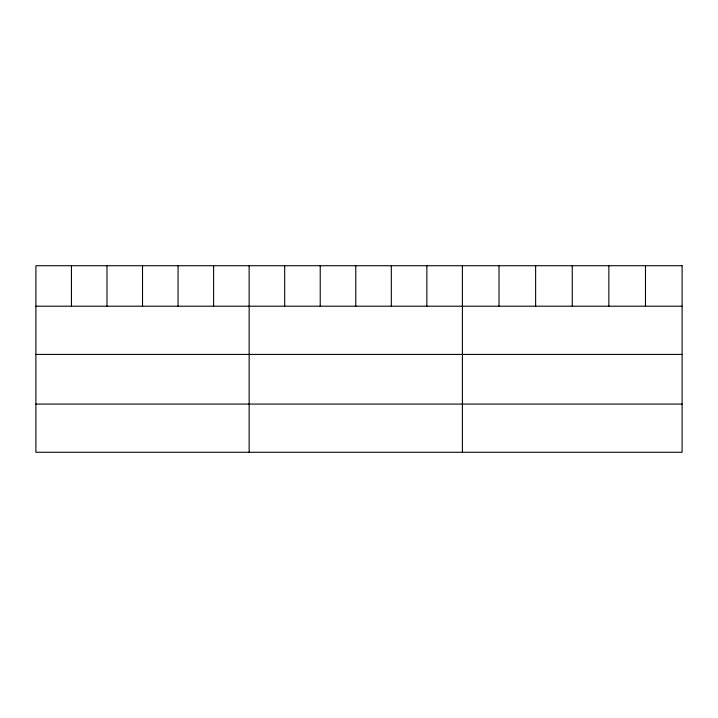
<?xml version="1.0" encoding="UTF-8"?>
<svg xmlns="http://www.w3.org/2000/svg" width="718" height="718" viewBox="0 0 718 718"><rect width="100%" height="100%" fill="white"/><g stroke="black" fill="none" stroke-linecap="round" stroke-linejoin="round"><path stroke-width="1.08" d="M35.9 306.209L682.1 306.209M35.9 354.414L682.1 354.414M35.9 404.072L682.1 404.072M645.482 265.723L645.482 306.209M608.864 265.723L608.864 306.209M572.246 265.723L572.246 306.209M535.628 265.723L535.628 306.209M499.01 265.723L499.01 306.209M462.392 265.723L462.392 452.277M426.851 265.723L426.851 306.209M391.31 265.723L391.31 306.209M355.769 265.723L355.769 306.209M320.228 265.723L320.228 306.209M284.687 265.723L284.687 306.209M249.146 265.723L249.146 452.277M213.605 265.723L213.605 306.209M178.064 265.723L178.064 306.209M142.523 265.723L142.523 306.209M106.982 265.723L106.982 306.209M71.441 265.723L71.441 306.209M682.1 265.723L35.9 265.723L35.9 452.277L682.1 452.277L682.1 265.723"/></g></svg>
